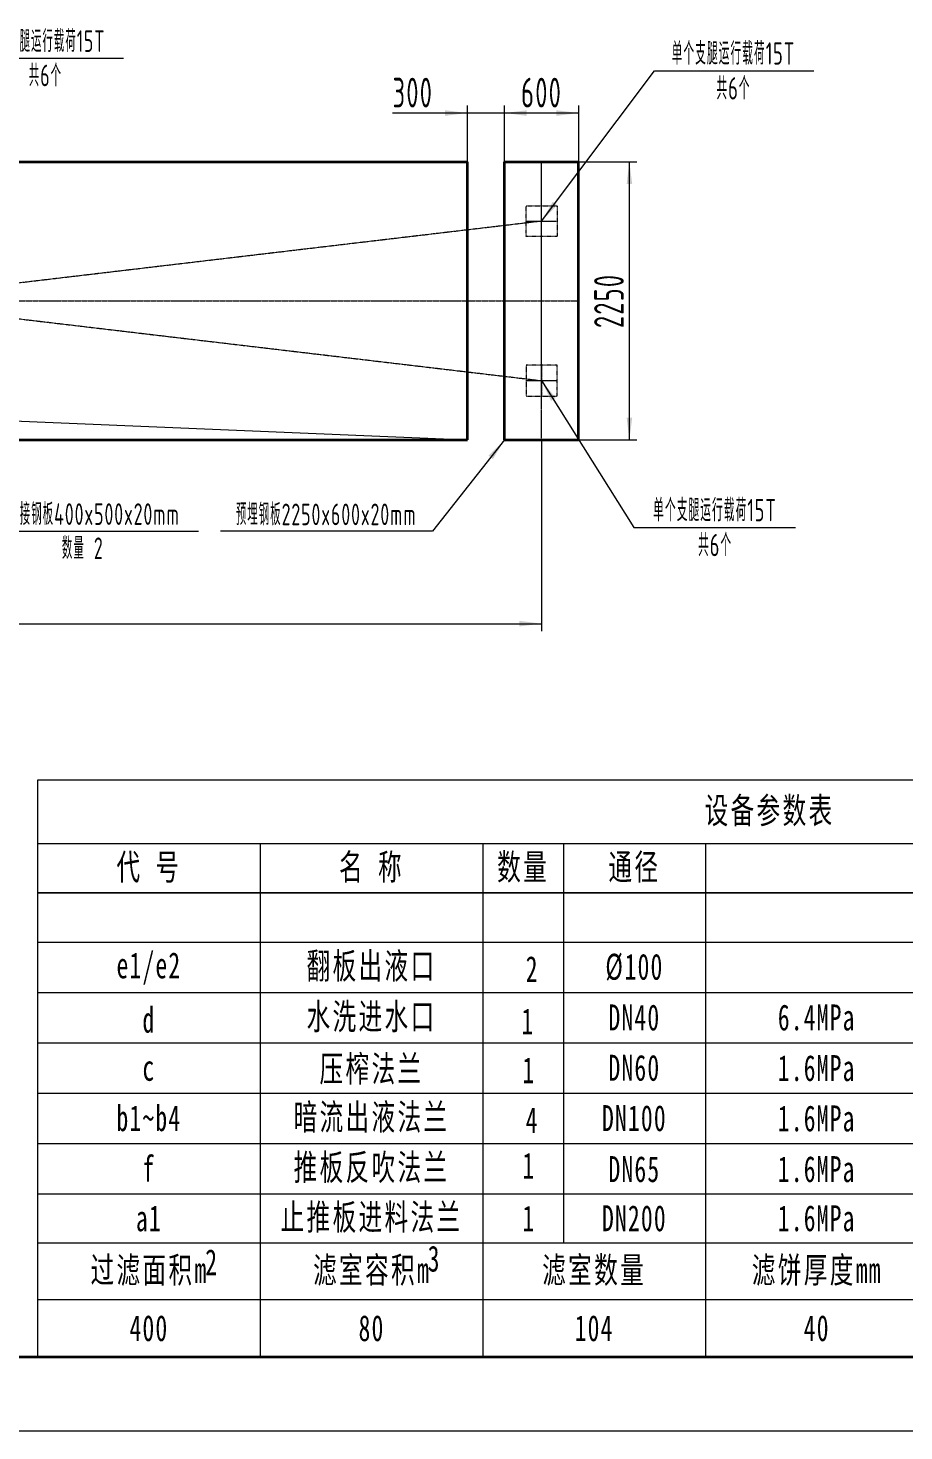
# Model space of a CAD drawing. Header units: millimetres. Extents: x -17820 to 17820, y -12600 to 12600.
# Drawn here: x -5780 to 1302, y -12600 to -1252 of the extents above; entities that cross this region are included whole.
import ezdxf

# ---------------------------------------------------------------- set-up
doc = ezdxf.new("R2010")
doc.units = ezdxf.units.MM
doc.linetypes.add('点画线', pattern=[18, 12, -2, 2, -2])
doc.linetypes.add('虚线', pattern=[2, 1, -1])
doc.layers.get('0').update_dxf_attribs({"lineweight": 35})
for name, color, linetype, lineweight in [('EB0_1_1_1_1_1_1_1_1_1_1_1_1_1_1', 7, 'Continuous', 35), ('中心线层', 1, '点画线', 18), ('尺寸线层', 3, 'Continuous', 18), ('粗实线层', 7, 'Continuous', 35), ('细实线层', 2, 'Continuous', 18), ('虚线层', 6, '虚线', 18)]:
    doc.layers.add(name, color=color, linetype=linetype, lineweight=lineweight)
doc.styles.add('机械', font='isocp', dxfattribs={"width": 0.667, "bigfont": 'gbcbig.shx'})
doc.styles.add('标准', font='', dxfattribs={"width": 0.667})
doc.styles.get('标准').set_extended_font_data('宋体')
doc.dimstyles.new('标准', dxfattribs={"dimscale": 60, "dimtxt": 4, "dimasz": 3, "dimexe": 1, "dimexo": 0, "dimgap": 0.76128, "dimtad": 1, "dimdec": 1, "dimdsep": 46, "dimtxsty": '机械', "dimblk": '_CAXARROW', "dimcen": 0, "dimdle": 4, "dimclrt": 2, "dimaunit": 1, "dimazin": 2, "dimtfac": 0.707107, "dimtdec": 3, "dimtmove": 0, "dimatfit": 3, "dimfxl": 0, "dimfrac": 2, "dimtolj": 1, "dimlwd": 18, "dimarcsym": 0})

# ---------------------------------------------------------------- blocks, each defined once
blk = doc.blocks.new('*X2')
at = {"layer": '粗实线层'}
blk.add_line((-287, -200), (287, -200), dxfattribs=at)
at = {"layer": '细实线层'}
blk.add_line((-297, -210), (297, -210), dxfattribs=at)
blk = doc.blocks.new('*X8')
at = {"layer": '尺寸线层', "linetype": 'Continuous', "lineweight": 18}
for points in [[(-2228, -1939), (-2408, -1962), (-2408, -1917)], [(-1928, -1939), (-1748, -1962), (-1748, -1917)]]:
    blk.add_hatch(color=0, dxfattribs=at).paths.add_polyline_path(points, flags=0)
at = {"layer": '尺寸线层', "color": 0, "linetype": 'Continuous'}
for p, q in [((-2228, -2334), (-2228, -1879)), ((-1928, -2609), (-1928, -1879))]:
    blk.add_line(p, q, dxfattribs=at)
at = {"layer": '尺寸线层', "color": 0, "linetype": 'Continuous', "lineweight": 18}
blk.add_line((-1688, -1939), (-2833, -1939), dxfattribs=at)
at = {"layer": '尺寸线层', "color": 2, "insert": (-2669, -1774), "char_height": 240, "width": 658.61, "attachment_point": 5, "line_spacing_factor": 0.939812, "style": '机械'}
blk.add_mtext('\\T1.1;300', dxfattribs=at)
blk = doc.blocks.new('_CAXARROW')
blk.add_hatch(color=2).paths.add_polyline_path([(0, 0), (-1, 0.125), (-1, -0.125)], flags=0)
blk = doc.blocks.new('*X9')
at = {"layer": '尺寸线层', "linetype": 'Continuous', "lineweight": 18}
for points in [[(-1928, -1939), (-1748, -1962), (-1748, -1917)], [(-1328, -1939), (-1508, -1962), (-1508, -1917)]]:
    blk.add_hatch(color=0, dxfattribs=at).paths.add_polyline_path(points, flags=0)
at = {"layer": '尺寸线层', "color": 0, "linetype": 'Continuous'}
for p, q in [((-1928, -2609), (-1928, -1879)), ((-1328, -2609), (-1328, -1879))]:
    blk.add_line(p, q, dxfattribs=at)
at = {"layer": '尺寸线层', "color": 0, "linetype": 'Continuous', "lineweight": 18}
blk.add_line((-1328, -1939), (-1928, -1939), dxfattribs=at)
at = {"layer": '尺寸线层', "color": 2, "insert": (-1628, -1774), "char_height": 240, "width": 681.48, "attachment_point": 5, "line_spacing_factor": 0.939812, "style": '机械'}
blk.add_mtext('\\T1.1;600', dxfattribs=at)
blk = doc.blocks.new('*X194')
at = {"layer": '尺寸线层', "linetype": 'Continuous', "lineweight": 18}
for points in [[(-918, -2334), (-940, -2514), (-895, -2514)], [(-918, -4584), (-940, -4404), (-895, -4404)]]:
    blk.add_hatch(color=0, dxfattribs=at).paths.add_polyline_path(points, flags=0)
at = {"layer": '尺寸线层', "color": 0, "linetype": 'Continuous'}
for p, q in [((-1328, -2334), (-858, -2334)), ((-1328, -4584), (-858, -4584))]:
    blk.add_line(p, q, dxfattribs=at)
at = {"layer": '尺寸线层', "color": 0, "linetype": 'Continuous', "lineweight": 18}
blk.add_line((-918, -4584), (-918, -2334), dxfattribs=at)
at = {"layer": '尺寸线层', "color": 2, "insert": (-1083, -3459), "char_height": 240, "width": 919.32, "attachment_point": 5, "rotation": 90, "line_spacing_factor": 0.939812, "style": '机械'}
blk.add_mtext('\\T1.1;2250', dxfattribs=at)
blk = doc.blocks.new('*X196')
at = {"layer": '尺寸线层', "linetype": 'Continuous', "lineweight": 18}
for points in [[(-12528, -6070), (-12348, -6047), (-12348, -6092)], [(-1628, -6070), (-1808, -6047), (-1808, -6092)]]:
    blk.add_hatch(color=0, dxfattribs=at).paths.add_polyline_path(points, flags=0)
at = {"layer": '尺寸线层', "color": 0, "linetype": 'Continuous'}
for p, q in [((-12528, -4584), (-12528, -6130)), ((-1628, -4584), (-1628, -6130))]:
    blk.add_line(p, q, dxfattribs=at)
at = {"layer": '尺寸线层', "color": 0, "linetype": 'Continuous', "lineweight": 18}
blk.add_line((-12528, -6070), (-1628, -6070), dxfattribs=at)
at = {"layer": '尺寸线层', "color": 2, "insert": (-7078, -5904), "char_height": 240, "width": 1134.28, "attachment_point": 5, "line_spacing_factor": 0.939812, "style": '机械'}
blk.add_mtext('\\T1.1;10900', dxfattribs=at)
blk = doc.blocks.new('*X259')
at = {"layer": '尺寸线层', "linetype": 'Continuous'}
blk.add_hatch(color=0, dxfattribs=at).paths.add_polyline_path([(-7073, -2044), (-6937, -1923), (-6912, -1960)], flags=0)
at = {"layer": '尺寸线层', "color": 0, "linetype": 'Continuous'}
blk.add_line((-7073, -2044), (-6278, -1496), dxfattribs=at)
at = {"layer": '尺寸线层', "color": 0}
blk.add_line((-6278, -1496), (-5008, -1496), dxfattribs=at)
at = {"layer": '尺寸线层', "color": 2, "char_height": 175, "attachment_point": 5, "line_spacing_factor": 0.939812, "style": '机械'}
for s, insert, width in [('\\T1.1;单个支腿运行载荷15T', (-5640, -1358), 2525.43), ('\\T1.1;共6个', (-5640, -1635), 672.56)]:
    blk.add_mtext(s, dxfattribs=dict(at, insert=insert, width=width))
blk = doc.blocks.new('*X263')
at = {"layer": '尺寸线层', "linetype": 'Continuous'}
blk.add_hatch(color=0, dxfattribs=at).paths.add_polyline_path([(-6896, -4749), (-6749, -4855), (-6779, -4888)], flags=0)
at = {"layer": '尺寸线层', "color": 0, "linetype": 'Continuous'}
blk.add_line((-6896, -4749), (-6278, -5322), dxfattribs=at)
at = {"layer": '尺寸线层', "color": 0}
blk.add_line((-6278, -5322), (-4401, -5322), dxfattribs=at)
at = {"layer": '尺寸线层', "color": 2, "char_height": 175, "attachment_point": 5, "line_spacing_factor": 0.939812, "style": '机械'}
for s, insert, width in [('\\T1.1;预埋焊接钢板400x500x20mm', (-5338, -5184), 3747.71), ('\\T1.1;数量 2', (-5338, -5460), 788.17)]:
    blk.add_mtext(s, dxfattribs=dict(at, insert=insert, width=width))
blk = doc.blocks.new('*X264')
at = {"layer": '尺寸线层', "linetype": 'Continuous'}
blk.add_hatch(color=0, dxfattribs=at).paths.add_polyline_path([(-1628, -2814), (-1538, -2657), (-1502, -2684)], flags=0)
at = {"layer": '尺寸线层', "color": 0, "linetype": 'Continuous'}
blk.add_line((-1628, -2814), (-714, -1599), dxfattribs=at)
at = {"layer": '尺寸线层', "color": 0}
blk.add_line((-714, -1599), (574, -1599), dxfattribs=at)
at = {"layer": '尺寸线层', "color": 2, "char_height": 180, "attachment_point": 5, "line_spacing_factor": 0.939812, "style": '机械'}
for s, insert, width in [('\\T1.1;单个支腿运行载荷15T', (-76, -1458), 2597.58), ('\\T1.1;共6个', (-76, -1740), 691.77)]:
    blk.add_mtext(s, dxfattribs=dict(at, insert=insert, width=width))
blk = doc.blocks.new('*X265')
at = {"layer": '尺寸线层', "linetype": 'Continuous'}
blk.add_hatch(color=0, dxfattribs=at).paths.add_polyline_path([(-1628, -4104), (-1513, -4244), (-1551, -4268)], flags=0)
at = {"layer": '尺寸线层', "color": 0, "linetype": 'Continuous'}
blk.add_line((-1628, -4104), (-881, -5293), dxfattribs=at)
at = {"layer": '尺寸线层', "color": 0}
blk.add_line((-881, -5293), (425, -5293), dxfattribs=at)
at = {"layer": '尺寸线层', "color": 2, "char_height": 180, "attachment_point": 5, "line_spacing_factor": 0.939812, "style": '机械'}
for s, insert, width in [('\\T1.1;单个支腿运行载荷15T', (-225, -5152), 2597.58), ('\\T1.1;共6个', (-225, -5434), 691.77)]:
    blk.add_mtext(s, dxfattribs=dict(at, insert=insert, width=width))
blk = doc.blocks.new('*X266')
at = {"layer": '尺寸线层', "linetype": 'Continuous'}
blk.add_hatch(color=0, dxfattribs=at).paths.add_polyline_path([(-1928, -4584), (-2022, -4739), (-2057, -4711)], flags=0)
at = {"layer": '尺寸线层', "color": 0, "linetype": 'Continuous'}
blk.add_line((-1928, -4584), (-2510, -5322), dxfattribs=at)
at = {"layer": '尺寸线层', "color": 0}
blk.add_line((-2510, -5322), (-4223, -5322), dxfattribs=at)
at = {"layer": '尺寸线层', "color": 2, "insert": (-3368, -5186), "char_height": 175, "width": 3420.32, "attachment_point": 5, "line_spacing_factor": 0.939812, "style": '机械'}
blk.add_mtext('\\T1.1;预埋钢板2250x600x20mm', dxfattribs=at)

msp = doc.modelspace()

# ---------------------------------------------------------------- linework, layer by layer
at = {"layer": 'EB0_1_1_1_1_1_1_1_1_1_1_1_1_1_1', "linetype": 'Continuous', "lineweight": 35}
for p, q in [((-12728.07, -2333.97), (-2228.07, -2333.97)), ((-1928.07, -2333.97), (-1328.07, -2333.97)), ((-1928.07, -4583.97), (-1928.07, -2333.97)), ((-1328.07, -4583.97), (-1328.07, -2333.97)), ((-12728.07, -4583.97), (-2228.07, -4583.97)), ((-1928.07, -4583.97), (-1328.07, -4583.97))]:
    msp.add_line(p, q, dxfattribs=at)
at = {"layer": 'EB0_1_1_1_1_1_1_1_1_1_1_1_1_1_1'}
msp.add_line((-2228.07, -4583.97), (-2228.07, -2333.97), dxfattribs=at)
at = {"layer": '中心线层', "linetype": '点画线', "lineweight": 18}
for p in [(-1628.07, -4311.97), (-1628.07, -4583.97)]:
    msp.add_line(p, (-1628.07, -2333.97), dxfattribs=at)
at = {"layer": '中心线层'}
for p, q in [((-1628.07, -2941.97), (-1628.07, -2685.97)), ((-1756.07, -2813.97), (-1500.07, -2813.97)), ((-1628.07, -3975.97), (-1628.07, -4231.97)), ((-1756.07, -4103.97), (-1500.07, -4103.97))]:
    msp.add_line(p, q, dxfattribs=at)
at = {"layer": '中心线层', "color": 1, "linetype": '点画线', "lineweight": 18}
for p, q in [((-12528.07, -2813.97), (-1628.07, -4103.97)), ((-1628.07, -2813.97), (-12528.07, -4103.97)), ((-1742.46, -2813.97), (-1513.69, -2813.97)), ((-12728.07, -3458.97), (-1328.07, -3458.97)), ((-1742.46, -4103.97), (-1513.69, -4103.97))]:
    msp.add_line(p, q, dxfattribs=at)
at = {"layer": '尺寸线层'}
for p, q in [((6418.91, -7334.57), (-5703.04, -7334.57)), ((-5703.04, -7334.57), (-5703.04, -12000)), ((6418.91, -7850.33), (-5703.04, -7850.33)), ((-3903.04, -7850.33), (-3903.04, -11080)), ((-2103.04, -7850.33), (-2103.04, -11080)), ((-1451.35, -7850.33), (-1451.35, -8248.16)), ((-303.04, -7850.33), (-303.04, -11080)), ((6418.91, -8248.16), (-5703.04, -8248.16)), ((-5703.04, -8248.16), (6418.93, -8248.16)), ((-1451.35, -8176.93), (-1451.35, -8344.38)), ((-1451.35, -8176.93), (-1451.35, -11080)), ((-5703.04, -8645.98), (6418.91, -8645.98)), ((-5703.02, -9053.22), (6418.93, -9053.22)), ((-5703.04, -9460.46), (6418.91, -9460.46)), ((-5702.99, -9460.46), (6418.95, -9460.46)), ((-5703.04, -9867.7), (6418.91, -9867.7)), ((-5703.02, -10274.94), (6418.93, -10274.94)), ((-5702.99, -10682.18), (6418.95, -10682.18)), ((6418.93, -11080), (-5703.04, -11080)), ((-3903.04, -11080), (-3903.04, -12000)), ((-2103.04, -11080), (-2103.04, -12000)), ((-303.04, -11080), (-303.04, -12000)), ((6418.93, -11540), (-5703.04, -11540)), ((5096.96, -12000), (-5703.04, -12000))]:
    msp.add_line(p, q, dxfattribs=at)
at = {"layer": '虚线层', "color": 6, "linetype": 'Continuous', "lineweight": 18}
msp.add_line((-11675.6, -4187.79), (-2228.07, -4583.97), dxfattribs=at)
at = {"layer": '虚线层', "linetype": '虚线', "lineweight": 18}
for points in [[(-1753.07, -2938.97), (-1753.07, -2688.97), (-1503.07, -2688.97), (-1503.07, -2938.97)], [(-1753.07, -3978.97), (-1753.07, -4228.97), (-1503.07, -4228.97), (-1503.07, -3978.97)]]:
    msp.add_lwpolyline(points, close=True, dxfattribs=at)

# ---------------------------------------------------------------- block references
at = {"layer": '尺寸线层'}
for name in ['*X259', '*X264', '*X265', '*X266', '*X263']:
    msp.add_blockref(name, (0, 0), dxfattribs=at)
at = {"layer": '粗实线层', "xscale": 60, "yscale": 60, "zscale": 60}
msp.add_blockref('*X2', (0, 0), dxfattribs=at)

# ---------------------------------------------------------------- texts
at = {"layer": '尺寸线层', "char_height": 210, "attachment_point": 5, "line_spacing_factor": 2.398116, "style": '标准'}
for s, insert, width in [('\\T1.1;设备参数表', (215.6, -7592.45), 2147.74), ('\\T1.1;代 号', (-4803.04, -8049.24), 1800), ('\\T1.1;名 称', (-3003.04, -8049.24), 1800), ('\\T1.1;数量', (-1777.19, -8049.24), 651.6936), ('\\T1.1;通径', (-877.19, -8049.24), 1148.3064), ('\\T1.1;e1/e2', (-4803.04, -8859.03), 1800), ('\\T1.1;翻板出液口', (-3003.04, -8849.6), 1800), ('\\T1.1;%%C100', (-877.19, -8849.6), 1148.3064), ('\\T1.1;2', (-1703.65, -8863.93), 782.0323), ('\\T1.1;d', (-4803.03, -9275.11), 1799.9772), ('\\T1.1;水洗进水口', (-3003.04, -9259.19), 1800), ('\\T1.1;1', (-1738.68, -9287.01), 782.0323), ('\\T1.1;DN40', (-877.19, -9256.84), 1148.3064), ('\\T1.1;6.4MPa', (596.96, -9256.84), 1800), ('\\T1.1;压榨法兰', (-3002.99, -9681.88), 1800), ('\\T1.1;c', (-4803.02, -9664.08), 1799.9544), ('\\T1.1;1', (-1730.94, -9681.88), 782.0323), ('\\T1.1;DN60', (-877.19, -9664.08), 1148.3064), ('\\T1.1;1.6MPa', (596.96, -9666.43), 1800), ('\\T1.1;b1~b4', (-4803.04, -10071.32), 1800), ('\\T1.1;暗流出液法兰', (-3003.04, -10071.32), 1800), ('\\T1.1;DN100', (-877.19, -10071.32), 1148.3064), ('\\T1.1;1.6MPa', (596.96, -10073.67), 1800), ('\\T1.1;4', (-1703.65, -10085.65), 782.0323), ('\\T1.1;f', (-4803.03, -10478.56), 1799.9772), ('\\T1.1;推板反吹法兰', (-3003.04, -10478.56), 1800), ('\\T1.1;1', (-1730.98, -10453.69), 782.0323), ('\\T1.1;DN65', (-877.19, -10483.66), 1148.3064), ('\\T1.1;1.6MPa', (596.96, -10483.66), 1800), ('\\T1.1;a1', (-4803.02, -10881.09), 1799.9544), ('\\T1.1;止推板进料法兰', (-3003.04, -10881.09), 1800), ('\\T1.1;DN200', (-877.19, -10881.09), 1148.3064), ('\\T1.1;1.6MPa', (596.96, -10881.09), 1800), ('\\T1.1;1', (-1730.98, -10881.09), 782.0323), ('\\T1.1;3', (-2496.52, -11208.11), 91.7074), ('\\T1.1;过滤面积m', (-4803.04, -11310), 1800), ('\\T1.1;2', (-4295.19, -11235.15), 96.048), ('\\T1.1;滤室容积m', (-3003.04, -11310), 1800), ('\\T1.1;滤室数量', (-1203.04, -11310), 1800), ('\\T1.1;滤饼厚度mm', (596.96, -11310), 1800), ('\\T1.1;400', (-4803.04, -11770), 1800), ('\\T1.1;80', (-3003.04, -11770), 1800), ('\\T1.1;104', (-1203.04, -11770), 2160), ('\\T1.1;40', (596.96, -11770), 2160)]:
    msp.add_mtext(s, dxfattribs=dict(at, insert=insert, width=width))

# ---------------------------------------------------------------- dimensions: what is measured, and where the dimension line sits
at = {"layer": '尺寸线层'}
for base, p1, p2, picture, middle in [((-2228.07, -1939.49), (-1928.07, -2608.97), (-2228.07, -2333.97), '*X8', (-2668.73, -1939.49)), ((-1928.07, -1939.49), (-1328.07, -2608.97), (-1928.07, -2608.97), '*X9', (-1628.07, -1939.49)), ((-1628.07, -6069.89), (-12528.07, -4583.97), (-1628.07, -4583.97), '*X196', (-7078.07, -6069.89))]:
    dim = msp.add_linear_dim(base=base, p1=p1, p2=p2, dimstyle='标准', override={"dimsah": 1, "dimtfill": 1, "dimtzin": 8}, dxfattribs=at)
    dim.commit()
    dim.dimension.update_dxf_attribs({"geometry": picture, "text_midpoint": middle})
dim = msp.add_linear_dim(base=(-917.58, -2333.97), p1=(-1328.07, -4583.97), p2=(-1328.07, -2333.97), angle=90, dimstyle='标准', override={"dimsah": 1, "dimtfill": 1, "dimtzin": 8}, dxfattribs=at)
dim.commit()
dim.dimension.update_dxf_attribs({"geometry": '*X194', "text_midpoint": (-917.58, -3458.97)})

doc.saveas('drawing.dxf')
